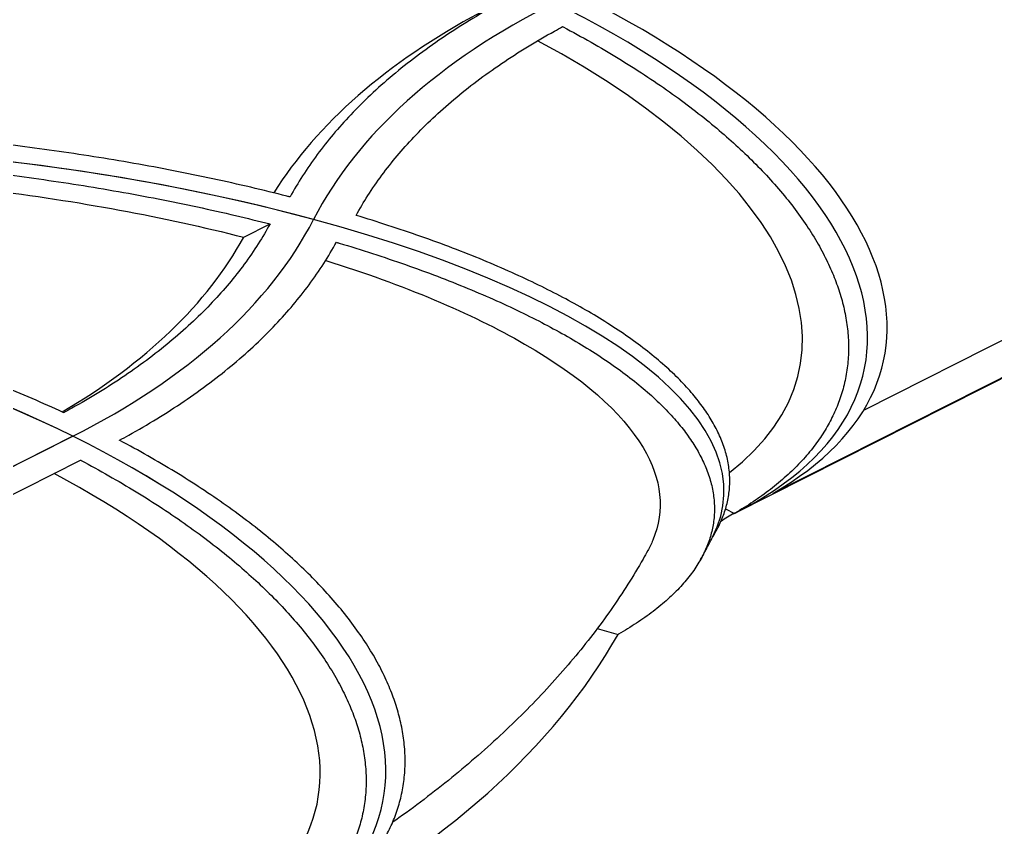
# Model space of a CAD drawing. Header units: millimetres. Extents: x 29838256 to 30236675, y -914750 to -833241.
# Drawn here: x 29973021.7 to 29973519.3, y -837524 to -837111.8 of the extents above; entities that cross this region are included whole.
import ezdxf

# ---------------------------------------------------------------- set-up
doc = ezdxf.new("R2010")
doc.units = ezdxf.units.MM
doc.header["$LTSCALE"] = 600
doc.header["$MEASUREMENT"] = 0
doc.layers.add('e-plan', color=9, linetype='CONTINUOUS')

msp = doc.modelspace()

# ---------------------------------------------------------------- linework, layer by layer
at = {"layer": 'e-plan', "extrusion": (0, -0.866025, 0.5)}
for p, q in [((29973136.02, -837222.85, 37696.1), (29973149.45, -837216.08, 37707.83)), ((29973615.81, -837228.55, 37686.22), (29973452.04, -837311.16, 37543.14)), ((29973635.18, -837238.15, 37669.59), (29973386.24, -837363.72, 37452.1)), ((29973635.18, -837238.15, 37669.59), (29973386.24, -837363.72, 37452.1)), ((29973634.86, -837237.99, 37669.87), (29973405.83, -837353.51, 37469.78)), ((29973048.84, -837324.37, 37520.26), (29972744.57, -837477.85, 37254.43)), ((29972744.57, -837477.85, 37254.43), (29973048.84, -837324.37, 37520.26)), ((29972775.28, -837476.57, 37256.65), (29973052.78, -837336.59, 37499.09)), ((29973381.71, -837361.47, 37455.99), (29973386.22, -837363.71, 37452.12)), ((29973316.28, -837422.52, 37350.26), (29973326.91, -837425.47, 37345.15))]:
    msp.add_line(p, q, dxfattribs=at)
at = {"layer": 'e-plan', "extrusion": (1.11022e-16, -0.866025, 0.5)}
for centre, major_axis, start_param, end_param in [((29973933.76, -837419.99, 37354.64), (639.29, -316.85, -548.8), 3.141593, 3.534292), ((29972823.69, -837437.94, 37323.55), (-287.68, 142.58, 246.96), 3.190995, 4.662986)]:
    msp.add_ellipse(centre, major_axis=major_axis, ratio=0.707107, start_param=start_param, end_param=end_param, dxfattribs=at)
at = {"layer": 'e-plan', "extrusion": (-2.22045e-16, -0.866025, 0.5)}
for centre, major_axis, start_param, end_param in [((29973933.76, -837419.99, 37354.64), (639.29, -316.85, -548.8), 3.141593, 3.534292), ((29972833.76, -837432.86, 37332.34), (-306.86, 152.09, 263.42), 4.712389, 6.283185), ((29972833.76, -837432.86, 37332.34), (-306.86, 152.09, 263.42), 3.141593, 4.712389)]:
    msp.add_ellipse(centre, major_axis=major_axis, ratio=0.707107, start_param=start_param, end_param=end_param, dxfattribs=at)
at = {"layer": 'e-plan', "extrusion": (2.77556e-17, -0.866025, 0.5)}
for centre, start_param, end_param in [((29973079.38, -837211.63, 37715.52), 0, 1.570796), ((29973089.34, -837206.61, 37724.22), 0.046313, 1.523968)]:
    msp.add_ellipse(centre, major_axis=(306.86, -152.09, -263.42), ratio=0.707107, start_param=start_param, end_param=end_param, dxfattribs=at)
at = {"layer": 'e-plan', "extrusion": (-2.77556e-16, -0.866025, 0.5)}
msp.add_ellipse((29973079.38, -837211.63, 37715.52), major_axis=(306.86, -152.09, -263.42), ratio=0.707107, start_param=0, end_param=1.570796, dxfattribs=at)
at = {"layer": 'e-plan', "extrusion": (1.38778e-16, -0.866025, 0.5)}
msp.add_ellipse((29973905.87, -837419.86, 37354.87), major_axis=(639.29, -316.85, -548.8), ratio=0.707107, start_param=3.163817, end_param=3.493133, dxfattribs=at)
at = {"layer": 'e-plan', "extrusion": (0, -0.866025, 0.5)}
for centre, major_axis, start_param, end_param in [((29973069.58, -837216.74, 37706.69), (287.68, -142.58, -246.96), 0.146871, 1.51878), ((29972409.55, -837007.52, 38069.05), (-639.29, 316.85, 548.8), 3.141593, 3.534292), ((29972409.55, -837007.52, 38069.05), (-639.29, 316.85, 548.8), 3.141593, 3.534292), ((29972204.42, -837110.99, 37889.84), (945.83, -468.77, -811.94), 0.015021, 0.373423)]:
    msp.add_ellipse(centre, major_axis=major_axis, ratio=0.707107, start_param=start_param, end_param=end_param, dxfattribs=at)
at = {"layer": 'e-plan', "extrusion": (6.93889e-17, -0.866025, 0.5)}
msp.add_ellipse((29972956.57, -837322.25, 37523.93), major_axis=(418.52, -53.68, -92.97), ratio=0.653281, start_param=1.205307, end_param=2.776103, dxfattribs=at)
at = {"layer": 'e-plan', "extrusion": (5.55112e-17, -0.866025, 0.5)}
for start_param, end_param in [(4.346899, 5.917696), (3.141593, 4.346899)]:
    msp.add_ellipse((29972956.57, -837322.25, 37523.93), major_axis=(-418.52, 53.68, 92.97), ratio=0.653281, start_param=start_param, end_param=end_param, dxfattribs=at)
at = {"layer": 'e-plan', "extrusion": (1.38778e-17, -0.866025, 0.5)}
msp.add_ellipse((29972956.57, -837322.25, 37523.93), major_axis=(418.52, -53.68, -92.97), ratio=0.653281, start_param=0, end_param=1.205307, dxfattribs=at)
at = {"layer": 'e-plan', "extrusion": (8.32667e-17, -0.866025, 0.5)}
for centre, major_axis, start_param, end_param in [((29972410.06, -837021.47, 38044.9), (-610.89, 302.77, 524.41), 3.196248, 3.520573), ((29972833.76, -837432.86, 37332.34), (306.86, -152.09, -263.42), 1.570796, 3.141593)]:
    msp.add_ellipse(centre, major_axis=major_axis, ratio=0.707107, start_param=start_param, end_param=end_param, dxfattribs=at)
at = {"layer": 'e-plan', "extrusion": (-5.55112e-17, -0.866025, 0.5)}
msp.add_ellipse((29972833.76, -837432.86, 37332.34), major_axis=(306.86, -152.09, -263.42), ratio=0.707107, start_param=0, end_param=1.570796, dxfattribs=at)
at = {"layer": 'e-plan', "extrusion": (-1.38778e-16, -0.866025, 0.5)}
msp.add_ellipse((29973728.63, -837523.46, 37175.42), major_axis=(-332.76, 164.92, 285.66), ratio=0.707107, start_param=0.042706, end_param=0.074896, dxfattribs=at)
at = {"layer": 'e-plan'}
for points, knots in [([(29973270.23, -837101.32, 37906.59), (29973268.63, -837102.18, 37905.1), (29973267.03, -837103.05, 37903.59), (29973260.6, -837106.62, 37897.42), (29973255.81, -837109.41, 37892.59), (29973246.39, -837115.17, 37882.61), (29973241.77, -837118.14, 37877.46), (29973232.76, -837124.25, 37866.88), (29973228.38, -837127.38, 37861.46), (29973219.91, -837133.76, 37850.4), (29973215.82, -837137.01, 37844.77), (29973207.99, -837143.59, 37833.37), (29973204.25, -837146.93, 37827.6), (29973197.14, -837153.62, 37816), (29973193.77, -837156.99, 37810.17), (29973187.42, -837163.7, 37798.55), (29973184.44, -837167.05, 37792.75), (29973178.88, -837173.67, 37781.29), (29973176.17, -837177.09, 37775.35), (29973170.95, -837184.16, 37763.11), (29973168.43, -837187.8, 37756.8), (29973163.79, -837195.05, 37744.25), (29973161.65, -837198.65, 37738.01), (29973159.64, -837202.31, 37731.68)], [2681.442049, 2681.442049, 2681.442049, 2681.442049, 2691.128265, 2691.128265, 2720.516374, 2720.516374, 2749.904482, 2749.904482, 2779.292591, 2779.292591, 2808.6807, 2808.6807, 2838.068808, 2838.068808, 2867.456917, 2867.456917, 2896.845025, 2896.845025, 2926.186519, 2926.186519, 2955.528013, 2955.528013, 2983.262937, 2983.262937, 2983.262937, 2983.262937]), ([(29973193.33, -837211.7, 37715.4), (29973195.22, -837208.28, 37721.32), (29973197.22, -837204.92, 37727.15), (29973201.6, -837198.05, 37739.05), (29973204.01, -837194.56, 37745.09), (29973209, -837187.79, 37756.82), (29973211.6, -837184.5, 37762.52), (29973216.92, -837178.16, 37773.5), (29973219.77, -837174.95, 37779.06), (29973225.84, -837168.52, 37790.2), (29973229.07, -837165.29, 37795.79), (29973235.88, -837158.88, 37806.9), (29973239.46, -837155.68, 37812.43), (29973246.96, -837149.38, 37823.36), (29973250.87, -837146.26, 37828.76), (29973258.97, -837140.14, 37839.35), (29973263.17, -837137.14, 37844.54), (29973271.79, -837131.3, 37854.67), (29973276.22, -837128.45, 37859.61), (29973285.24, -837122.93, 37869.17), (29973289.83, -837120.26, 37873.79), (29973295.85, -837116.92, 37879.58), (29973297.25, -837116.15, 37880.9), (29973298.64, -837115.4, 37882.2)], [2236.218017, 2236.218017, 2236.218017, 2236.218017, 2262.137674, 2262.137674, 2290.233966, 2290.233966, 2318.330258, 2318.330258, 2346.473322, 2346.473322, 2374.616386, 2374.616386, 2402.75945, 2402.75945, 2430.902515, 2430.902515, 2459.045579, 2459.045579, 2487.188643, 2487.188643, 2515.331707, 2515.331707, 2523.784719, 2523.784719, 2523.784719, 2523.784719]), ([(29973298.64, -837115.4, 37882.2), (29973298.74, -837115.45, 37882.12), (29973298.83, -837115.5, 37882.03), (29973303.69, -837118.07, 37877.58), (29973308.43, -837120.67, 37873.07), (29973317.82, -837126.01, 37863.83), (29973322.47, -837128.74, 37859.09), (29973331.59, -837134.31, 37849.45), (29973336.06, -837137.15, 37844.54), (29973344.78, -837142.88, 37834.61), (29973349.03, -837145.78, 37829.59), (29973357.23, -837151.6, 37819.5), (29973361.2, -837154.53, 37814.43), (29973368.8, -837160.37, 37804.31), (29973372.44, -837163.29, 37799.26), (29973379.37, -837169.06, 37789.26), (29973382.66, -837171.92, 37784.31), (29973388.88, -837177.54, 37774.58), (29973391.94, -837180.43, 37769.57), (29973397.91, -837186.33, 37759.35), (29973400.82, -837189.34, 37754.14), (29973406.43, -837195.45, 37743.56), (29973409.12, -837198.54, 37738.19), (29973414.25, -837204.78, 37727.39), (29973416.69, -837207.92, 37721.95), (29973421.25, -837214.21, 37711.07), (29973423.39, -837217.35, 37705.62), (29973427.34, -837223.61, 37694.78), (29973429.15, -837226.72, 37689.4), (29973432.45, -837232.86, 37678.75), (29973433.94, -837235.9, 37673.5), (29973436.58, -837241.86, 37663.18), (29973437.74, -837244.78, 37658.12), (29973439.74, -837250.46, 37648.27), (29973440.64, -837253.36, 37643.25), (29973442.16, -837259.22, 37633.1), (29973442.79, -837262.19, 37627.96), (29973443.76, -837268.14, 37617.66), (29973444.09, -837271.12, 37612.49), (29973444.45, -837277.08, 37602.17), (29973444.47, -837280.04, 37597.03), (29973444.19, -837285.92, 37586.85), (29973443.89, -837288.84, 37581.81), (29973442.98, -837294.57, 37571.88), (29973442.37, -837297.39, 37567), (29973440.86, -837302.9, 37557.45), (29973439.97, -837305.59, 37552.78), (29973437.92, -837310.82, 37543.72), (29973436.77, -837313.36, 37539.33), (29973434.26, -837318.25, 37530.86), (29973432.85, -837320.72, 37526.59), (29973429.69, -837325.64, 37518.05), (29973427.95, -837328.11, 37513.79), (29973424.12, -837332.99, 37505.33), (29973422.05, -837335.41, 37501.13), (29973417.58, -837340.18, 37492.88), (29973415.18, -837342.52, 37488.82), (29973410.1, -837347.1, 37480.89), (29973407.42, -837349.33, 37477.02), (29973401.79, -837353.67, 37469.51), (29973398.85, -837355.77, 37465.88), (29973392.76, -837359.81, 37458.88), (29973389.62, -837361.75, 37455.52), (29973386.34, -837363.64, 37452.25), (29973386.28, -837363.67, 37452.18), (29973386.22, -837363.71, 37452.12)], [659.433236, 659.433236, 659.433236, 659.433236, 659.833006, 659.833006, 679.833833, 679.833833, 699.834661, 699.834661, 719.835488, 719.835488, 739.836316, 739.836316, 759.837143, 759.837143, 779.83797, 779.83797, 799.838798, 799.838798, 819.840569, 819.840569, 839.842341, 839.842341, 859.844113, 859.844113, 879.845884, 879.845884, 899.847656, 899.847656, 919.849428, 919.849428, 939.851199, 939.851199, 959.852971, 959.852971, 979.850467, 979.850467, 999.847963, 999.847963, 1019.845459, 1019.845459, 1039.842956, 1039.842956, 1059.840452, 1059.840452, 1079.837948, 1079.837948, 1099.835444, 1099.835444, 1119.832941, 1119.832941, 1139.821779, 1139.821779, 1159.810617, 1159.810617, 1179.799456, 1179.799456, 1199.788294, 1199.788294, 1219.777133, 1219.777133, 1239.765971, 1239.765971, 1259.75481, 1259.75481, 1260.142728, 1260.142728, 1260.142728, 1260.142728]), ([(29973159.64, -837202.31, 37731.68), (29973159.12, -837202.17, 37731.91), (29973158.61, -837202.04, 37732.14), (29973152.08, -837200.37, 37735.04), (29973145.89, -837198.85, 37737.67), (29973133.25, -837195.87, 37742.82), (29973126.79, -837194.42, 37745.34), (29973113.66, -837191.59, 37750.23), (29973107, -837190.23, 37752.6), (29973093.55, -837187.6, 37757.15), (29973086.77, -837186.34, 37759.33), (29973073.17, -837183.95, 37763.48), (29973066.36, -837182.81, 37765.45), (29973052.79, -837180.66, 37769.16), (29973046.04, -837179.66, 37770.91), (29973032.69, -837177.78, 37774.16), (29973026.09, -837176.91, 37775.66), (29973013.16, -837175.31, 37778.44), (29973006.52, -837174.54, 37779.77), (29972992.99, -837173.09, 37782.29), (29972986.1, -837172.4, 37783.48), (29972972.16, -837171.14, 37785.67), (29972965.11, -837170.56, 37786.67), (29972950.93, -837169.51, 37788.48), (29972943.81, -837169.05, 37789.28), (29972929.59, -837168.25, 37790.67), (29972922.49, -837167.91, 37791.26), (29972908.4, -837167.36, 37792.21), (29972901.41, -837167.15, 37792.58), (29972887.62, -837166.85, 37793.09), (29972880.83, -837166.76, 37793.24), (29972867.52, -837166.7, 37793.35), (29972861.02, -837166.73, 37793.3), (29972848.37, -837166.89, 37793.02), (29972841.94, -837167.03, 37792.79), (29972828.95, -837167.42, 37792.11), (29972822.41, -837167.67, 37791.66), (29972809.29, -837168.31, 37790.56), (29972802.72, -837168.7, 37789.89), (29972789.66, -837169.59, 37788.35), (29972783.16, -837170.1, 37787.46), (29972770.33, -837171.24, 37785.48), (29972763.99, -837171.88, 37784.38), (29972751.55, -837173.26, 37781.99), (29972745.45, -837174, 37780.7), (29972733.54, -837175.6, 37777.94), (29972727.74, -837176.44, 37776.48), (29972716.51, -837178.21, 37773.42), (29972711.08, -837179.13, 37771.82), (29972700.65, -837181.03, 37768.53), (29972695.4, -837182.05, 37766.77), (29972684.94, -837184.23, 37763), (29972679.73, -837185.38, 37760.99), (29972669.44, -837187.83, 37756.76), (29972664.35, -837189.12, 37754.52), (29972654.39, -837191.81, 37749.86), (29972649.51, -837193.22, 37747.42), (29972640.02, -837196.13, 37742.37), (29972635.41, -837197.64, 37739.76), (29972626.51, -837200.74, 37734.38), (29972622.22, -837202.34, 37731.63), (29972614.01, -837205.58, 37726.02), (29972610.09, -837207.22, 37723.16), (29972606.29, -837208.92, 37720.23), (29972606.22, -837208.95, 37720.17), (29972606.15, -837208.98, 37720.11)], [1937.634468, 1937.634468, 1937.634468, 1937.634468, 1939.366083, 1939.366083, 1959.359835, 1959.359835, 1979.353587, 1979.353587, 1999.347339, 1999.347339, 2019.341091, 2019.341091, 2039.334842, 2039.334842, 2059.328594, 2059.328594, 2079.322346, 2079.322346, 2099.315647, 2099.315647, 2119.308948, 2119.308948, 2139.30225, 2139.30225, 2159.295551, 2159.295551, 2179.288852, 2179.288852, 2199.282153, 2199.282153, 2219.275454, 2219.275454, 2239.268755, 2239.268755, 2259.26178, 2259.26178, 2279.254804, 2279.254804, 2299.247828, 2299.247828, 2319.240852, 2319.240852, 2339.233876, 2339.233876, 2359.2269, 2359.2269, 2379.219924, 2379.219924, 2399.212949, 2399.212949, 2419.205815, 2419.205815, 2439.198681, 2439.198681, 2459.191548, 2459.191548, 2479.184414, 2479.184414, 2499.177281, 2499.177281, 2519.170147, 2519.170147, 2539.163014, 2539.163014, 2539.554949, 2539.554949, 2539.554949, 2539.554949]), ([(29972598.33, -837223.36, 37695.21), (29972598.41, -837223.33, 37695.26), (29972598.48, -837223.3, 37695.32), (29972602.28, -837221.6, 37698.26), (29972606.2, -837219.95, 37701.11), (29972614.41, -837216.72, 37706.72), (29972618.7, -837215.12, 37709.48), (29972627.6, -837212.02, 37714.85), (29972632.21, -837210.51, 37717.46), (29972641.7, -837207.6, 37722.51), (29972646.58, -837206.19, 37724.95), (29972656.54, -837203.5, 37729.62), (29972661.62, -837202.21, 37731.85), (29972671.92, -837199.76, 37736.08), (29972677.13, -837198.61, 37738.09), (29972687.59, -837196.43, 37741.86), (29972692.83, -837195.41, 37743.62), (29972703.27, -837193.51, 37746.91), (29972708.7, -837192.59, 37748.51), (29972719.93, -837190.82, 37751.57), (29972725.73, -837189.98, 37753.03), (29972737.63, -837188.39, 37755.79), (29972743.74, -837187.64, 37757.08), (29972756.18, -837186.26, 37759.48), (29972762.52, -837185.62, 37760.57), (29972775.35, -837184.48, 37762.55), (29972781.85, -837183.97, 37763.44), (29972794.91, -837183.08, 37764.99), (29972801.48, -837182.69, 37765.65), (29972814.6, -837182.05, 37766.76), (29972821.15, -837181.8, 37767.2), (29972834.13, -837181.41, 37767.88), (29972840.56, -837181.27, 37768.11), (29972853.21, -837181.11, 37768.39), (29972859.72, -837181.08, 37768.44), (29972873.02, -837181.14, 37768.34), (29972879.81, -837181.23, 37768.18), (29972893.6, -837181.53, 37767.67), (29972900.59, -837181.74, 37767.3), (29972914.69, -837182.29, 37766.35), (29972921.79, -837182.63, 37765.76), (29972936.01, -837183.43, 37764.37), (29972943.13, -837183.89, 37763.57), (29972957.3, -837184.94, 37761.76), (29972964.36, -837185.52, 37760.76), (29972978.3, -837186.78, 37758.56), (29972985.19, -837187.47, 37757.38), (29972998.72, -837188.92, 37754.86), (29973005.36, -837189.69, 37753.53), (29973018.29, -837191.3, 37750.75), (29973024.89, -837192.17, 37749.24), (29973038.24, -837194.04, 37746), (29973044.99, -837195.05, 37744.25), (29973058.56, -837197.19, 37740.54), (29973065.37, -837198.33, 37738.57), (29973078.97, -837200.73, 37734.42), (29973085.75, -837201.98, 37732.24), (29973099.2, -837204.61, 37727.69), (29973105.86, -837205.98, 37725.32), (29973118.99, -837208.8, 37720.43), (29973125.45, -837210.26, 37717.91), (29973137.8, -837213.16, 37712.88), (29973143.7, -837214.61, 37710.37), (29973149.45, -837216.08, 37707.83)], [1299.178871, 1299.178871, 1299.178871, 1299.178871, 1299.570367, 1299.570367, 1319.562793, 1319.562793, 1339.555219, 1339.555219, 1359.547646, 1359.547646, 1379.540072, 1379.540072, 1399.532498, 1399.532498, 1419.524925, 1419.524925, 1439.517351, 1439.517351, 1459.510962, 1459.510962, 1479.504572, 1479.504572, 1499.498183, 1499.498183, 1519.491793, 1519.491793, 1539.485404, 1539.485404, 1559.479014, 1559.479014, 1579.472624, 1579.472624, 1599.466235, 1599.466235, 1619.46043, 1619.46043, 1639.454626, 1639.454626, 1659.448821, 1659.448821, 1679.443017, 1679.443017, 1699.437212, 1699.437212, 1719.431407, 1719.431407, 1739.425603, 1739.425603, 1759.419798, 1759.419798, 1779.413865, 1779.413865, 1799.407931, 1799.407931, 1819.401998, 1819.401998, 1839.396065, 1839.396065, 1859.390131, 1859.390131, 1879.384198, 1879.384198, 1898.445264, 1898.445264, 1898.445264, 1898.445264]), ([(29972620.17, -837229.42, 37684.72), (29972648.6, -837216.8, 37706.58), (29972685.2, -837206.83, 37723.85), (29972770.56, -837193.34, 37747.21), (29972818.51, -837189.94, 37753.1), (29972913.96, -837190.21, 37752.64), (29972960.21, -837193.12, 37747.58), (29973051.24, -837204.29, 37728.24), (29973095.33, -837212.46, 37714.09), (29973136.02, -837222.85, 37696.1)], [0, 0, 0, 0, 158.280577, 158.280577, 316.435729, 316.435729, 457.038505, 457.038505, 597.721347, 597.721347, 597.721347, 597.721347]), ([(29973149.45, -837216.08, 37707.83), (29973147.57, -837219.49, 37701.91), (29973145.57, -837222.86, 37696.08), (29973141.19, -837229.72, 37684.2), (29973138.79, -837233.21, 37678.16), (29973133.8, -837239.98, 37666.43), (29973131.21, -837243.26, 37660.74), (29973125.9, -837249.6, 37649.76), (29973123.05, -837252.81, 37644.21), (29973116.98, -837259.24, 37633.07), (29973113.76, -837262.46, 37627.48), (29973106.95, -837268.88, 37616.37), (29973103.37, -837272.07, 37610.84), (29973095.88, -837278.38, 37599.92), (29973091.97, -837281.49, 37594.52), (29973083.86, -837287.61, 37583.94), (29973079.67, -837290.6, 37578.74), (29973071.05, -837296.45, 37568.61), (29973066.62, -837299.3, 37563.68), (29973057.61, -837304.82, 37554.12), (29973053.02, -837307.49, 37549.49), (29973046.99, -837310.83, 37543.71), (29973045.6, -837311.59, 37542.39), (29973044.2, -837312.35, 37541.09)], [2236.218017, 2236.218017, 2236.218017, 2236.218017, 2262.137674, 2262.137674, 2290.233966, 2290.233966, 2318.330258, 2318.330258, 2346.473322, 2346.473322, 2374.616386, 2374.616386, 2402.75945, 2402.75945, 2430.902515, 2430.902515, 2459.045579, 2459.045579, 2487.188643, 2487.188643, 2515.331707, 2515.331707, 2523.784719, 2523.784719, 2523.784719, 2523.784719]), ([(29973376.17, -837373.98, 37434.34), (29973376.26, -837373.82, 37434.61), (29973376.35, -837373.66, 37434.88), (29973377.7, -837371.32, 37438.94), (29973378.79, -837369.15, 37442.7), (29973380.61, -837364.86, 37450.13), (29973381.4, -837362.65, 37453.96), (29973382.66, -837358.12, 37461.81), (29973383.13, -837355.79, 37465.83), (29973383.75, -837351.07, 37474.01), (29973383.89, -837348.67, 37478.17), (29973383.8, -837343.81, 37486.58), (29973383.59, -837341.36, 37490.83), (29973382.79, -837336.43, 37499.36), (29973382.21, -837333.96, 37503.65), (29973380.7, -837329.03, 37512.19), (29973379.77, -837326.56, 37516.46), (29973377.6, -837321.68, 37524.91), (29973376.35, -837319.27, 37529.1), (29973373.58, -837314.5, 37537.35), (29973372.06, -837312.16, 37541.4), (29973368.79, -837307.59, 37549.32), (29973366.98, -837305.25, 37553.37), (29973362.96, -837300.51, 37561.59), (29973360.77, -837298.1, 37565.76), (29973356, -837293.25, 37574.16), (29973353.43, -837290.81, 37578.39), (29973347.93, -837285.93, 37586.85), (29973345, -837283.48, 37591.08), (29973338.82, -837278.62, 37599.49), (29973335.57, -837276.21, 37603.67), (29973328.78, -837271.44, 37611.94), (29973325.25, -837269.08, 37616.02), (29973317.96, -837264.46, 37624.03), (29973314.21, -837262.19, 37627.95), (29973306.56, -837257.77, 37635.61), (29973302.67, -837255.62, 37639.34), (29973294.81, -837251.45, 37646.55), (29973290.67, -837249.35, 37650.2), (29973281.99, -837245.11, 37657.54), (29973277.46, -837242.99, 37661.22), (29973268.04, -837238.75, 37668.55), (29973263.15, -837236.64, 37672.2), (29973253.07, -837232.47, 37679.43), (29973247.88, -837230.41, 37683), (29973237.25, -837226.36, 37690.02), (29973231.82, -837224.37, 37693.46), (29973220.79, -837220.49, 37700.18), (29973215.19, -837218.6, 37703.45), (29973204.17, -837215.03, 37709.65), (29973198.75, -837213.33, 37712.58), (29973193.33, -837211.7, 37715.4)], [1418.101489, 1418.101489, 1418.101489, 1418.101489, 1419.524925, 1419.524925, 1439.517351, 1439.517351, 1459.510962, 1459.510962, 1479.504572, 1479.504572, 1499.498183, 1499.498183, 1519.491793, 1519.491793, 1539.485404, 1539.485404, 1559.479014, 1559.479014, 1579.472624, 1579.472624, 1599.466235, 1599.466235, 1619.46043, 1619.46043, 1639.454626, 1639.454626, 1659.448821, 1659.448821, 1679.443017, 1679.443017, 1699.437212, 1699.437212, 1719.431407, 1719.431407, 1739.425603, 1739.425603, 1759.419798, 1759.419798, 1779.413865, 1779.413865, 1799.407931, 1799.407931, 1819.401998, 1819.401998, 1839.396065, 1839.396065, 1859.390131, 1859.390131, 1879.384198, 1879.384198, 1898.445264, 1898.445264, 1898.445264, 1898.445264]), ([(29973072.62, -837326.43, 37516.69), (29973074.22, -837325.57, 37518.18), (29973075.82, -837324.69, 37519.7), (29973082.25, -837321.13, 37525.87), (29973087.04, -837318.34, 37530.7), (29973096.46, -837312.58, 37540.68), (29973101.08, -837309.6, 37545.84), (29973110.09, -837303.5, 37556.41), (29973114.48, -837300.37, 37561.84), (29973122.95, -837293.98, 37572.89), (29973127.04, -837290.73, 37578.53), (29973134.87, -837284.14, 37589.93), (29973138.61, -837280.81, 37595.7), (29973145.73, -837274.11, 37607.31), (29973149.1, -837270.75, 37613.14), (29973155.46, -837264.03, 37624.77), (29973158.44, -837260.68, 37630.57), (29973164, -837254.06, 37642.03), (29973166.72, -837250.63, 37647.98), (29973171.95, -837243.56, 37660.22), (29973174.46, -837239.92, 37666.53), (29973179.11, -837232.67, 37679.09), (29973181.25, -837229.07, 37685.33), (29973183.27, -837225.41, 37691.67)], [2681.442049, 2681.442049, 2681.442049, 2681.442049, 2691.128265, 2691.128265, 2720.516374, 2720.516374, 2749.904482, 2749.904482, 2779.292591, 2779.292591, 2808.6807, 2808.6807, 2838.068808, 2838.068808, 2867.456917, 2867.456917, 2896.845025, 2896.845025, 2926.186519, 2926.186519, 2955.528013, 2955.528013, 2983.262937, 2983.262937, 2983.262937, 2983.262937]), ([(29973183.27, -837225.41, 37691.67), (29973183.76, -837225.55, 37691.41), (29973184.25, -837225.7, 37691.16), (29973190.42, -837227.55, 37687.95), (29973196.11, -837229.32, 37684.88), (29973207.39, -837232.99, 37678.54), (29973212.99, -837234.88, 37675.27), (29973224.03, -837238.76, 37668.55), (29973229.46, -837240.74, 37665.1), (29973240.08, -837244.79, 37658.09), (29973245.27, -837246.86, 37654.52), (29973255.35, -837251.03, 37647.29), (29973260.24, -837253.14, 37643.64), (29973269.66, -837257.37, 37636.31), (29973274.2, -837259.5, 37632.62), (29973282.87, -837263.73, 37625.29), (29973287.01, -837265.84, 37621.64), (29973294.87, -837270, 37614.43), (29973298.76, -837272.15, 37610.7), (29973306.41, -837276.57, 37603.04), (29973310.16, -837278.84, 37599.11), (29973317.45, -837283.47, 37591.11), (29973320.98, -837285.82, 37587.03), (29973327.77, -837290.59, 37578.77), (29973331.02, -837293.01, 37574.58), (29973337.2, -837297.86, 37566.17), (29973340.13, -837300.31, 37561.94), (29973345.63, -837305.19, 37553.48), (29973348.2, -837307.63, 37549.25), (29973352.96, -837312.48, 37540.85), (29973355.16, -837314.89, 37536.68), (29973359.17, -837319.63, 37528.47), (29973360.99, -837321.97, 37524.42), (29973364.25, -837326.54, 37516.49), (29973365.77, -837328.88, 37512.44), (29973368.54, -837333.65, 37504.19), (29973369.79, -837336.06, 37500.01), (29973371.96, -837340.94, 37491.55), (29973372.89, -837343.41, 37487.29), (29973374.4, -837348.34, 37478.74), (29973374.98, -837350.81, 37474.46), (29973375.78, -837355.74, 37465.92), (29973376, -837358.19, 37461.68), (29973376.08, -837363.05, 37453.27), (29973375.94, -837365.45, 37449.11), (29973375.33, -837370.17, 37440.93), (29973374.85, -837372.49, 37436.91), (29973373.59, -837377.03, 37429.05), (29973372.8, -837379.24, 37425.22), (29973370.98, -837383.53, 37417.8), (29973369.9, -837385.7, 37414.03), (29973367.36, -837390.07, 37406.45), (29973365.92, -837392.28, 37402.64), (29973362.65, -837396.67, 37395.03), (29973360.83, -837398.86, 37391.23), (29973356.83, -837403.21, 37383.7), (29973354.65, -837405.37, 37379.97), (29973349.94, -837409.61, 37372.62), (29973347.42, -837411.7, 37369), (29973342.07, -837415.79, 37361.92), (29973339.25, -837417.78, 37358.46), (29973333.34, -837421.66, 37351.74), (29973330.27, -837423.55, 37348.48), (29973327.03, -837425.4, 37345.27), (29973326.97, -837425.43, 37345.21), (29973326.91, -837425.47, 37345.15)], [1937.634468, 1937.634468, 1937.634468, 1937.634468, 1939.366083, 1939.366083, 1959.359835, 1959.359835, 1979.353587, 1979.353587, 1999.347339, 1999.347339, 2019.341091, 2019.341091, 2039.334842, 2039.334842, 2059.328594, 2059.328594, 2079.322346, 2079.322346, 2099.315647, 2099.315647, 2119.308948, 2119.308948, 2139.30225, 2139.30225, 2159.295551, 2159.295551, 2179.288852, 2179.288852, 2199.282153, 2199.282153, 2219.275454, 2219.275454, 2239.268755, 2239.268755, 2259.26178, 2259.26178, 2279.254804, 2279.254804, 2299.247828, 2299.247828, 2319.240852, 2319.240852, 2339.233876, 2339.233876, 2359.2269, 2359.2269, 2379.219924, 2379.219924, 2399.212949, 2399.212949, 2419.205815, 2419.205815, 2439.198681, 2439.198681, 2459.191548, 2459.191548, 2479.184414, 2479.184414, 2499.177281, 2499.177281, 2519.170147, 2519.170147, 2539.163014, 2539.163014, 2539.554949, 2539.554949, 2539.554949, 2539.554949]), ([(29973177.81, -837234.68, 37675.61), (29973217.56, -837247.12, 37654.06), (29973251.95, -837261.57, 37629.02), (29973308.4, -837294.13, 37572.64), (29973328.92, -837312.09, 37541.52), (29973349.23, -837346.3, 37482.27), (29973350.91, -837362.26, 37454.63), (29973343.89, -837379.17, 37425.33), (29973343.02, -837380.97, 37422.23), (29973342.05, -837382.75, 37419.15)], [9.902938, 9.902938, 9.902938, 9.902938, 158.176485, 158.176485, 316.376998, 316.376998, 457.078153, 457.078153, 473.93388, 473.93388, 473.93388, 473.93388]), ([(29973044.2, -837312.35, 37541.09), (29973044.1, -837312.3, 37541.17), (29973044, -837312.25, 37541.25), (29973038.81, -837309.85, 37545.41), (29973033.57, -837307.5, 37549.48), (29973022.82, -837302.85, 37557.53), (29973017.31, -837300.55, 37561.52), (29973006.09, -837296.04, 37569.33), (29973000.39, -837293.83, 37573.16), (29972988.85, -837289.52, 37580.62), (29972983.01, -837287.42, 37584.25), (29972971.29, -837283.37, 37591.27), (29972965.4, -837281.42, 37594.66), (29972953.65, -837277.66, 37601.16), (29972947.79, -837275.87, 37604.26), (29972936.18, -837272.45, 37610.18), (29972930.43, -837270.83, 37612.99), (29972919.14, -837267.78, 37618.28), (29972913.33, -837266.27, 37620.89), (29972901.48, -837263.34, 37625.97), (29972895.43, -837261.91, 37628.45), (29972883.17, -837259.16, 37633.21), (29972876.95, -837257.84, 37635.49), (29972864.43, -837255.33, 37639.84), (29972858.13, -837254.14, 37641.9), (29972845.52, -837251.91, 37645.76), (29972839.21, -837250.87, 37647.56), (29972826.67, -837248.95, 37650.89), (29972820.43, -837248.07, 37652.41), (29972808.11, -837246.48, 37655.17), (29972802.03, -837245.76, 37656.41), (29972790.09, -837244.49, 37658.61), (29972784.24, -837243.94, 37659.57), (29972772.85, -837242.99, 37661.22), (29972767.04, -837242.56, 37661.95), (29972755.31, -837241.85, 37663.18), (29972749.38, -837241.57, 37663.68), (29972737.47, -837241.14, 37664.43), (29972731.49, -837240.99, 37664.67), (29972719.58, -837240.87, 37664.89), (29972713.65, -837240.88, 37664.86), (29972701.89, -837241.08, 37664.53), (29972696.07, -837241.25, 37664.23), (29972684.62, -837241.75, 37663.35), (29972678.98, -837242.08, 37662.78), (29972667.97, -837242.89, 37661.39), (29972662.59, -837243.36, 37660.57), (29972652.15, -837244.43, 37658.72), (29972647.08, -837245.03, 37657.68), (29972637.33, -837246.32, 37655.44), (29972632.41, -837247.05, 37654.18), (29972622.58, -837248.67, 37651.37), (29972617.67, -837249.57, 37649.82), (29972607.93, -837251.52, 37646.44), (29972603.11, -837252.58, 37644.6), (29972593.62, -837254.86, 37640.66), (29972588.95, -837256.08, 37638.55), (29972579.84, -837258.66, 37634.08), (29972575.4, -837260.02, 37631.72), (29972566.78, -837262.87, 37626.78), (29972562.61, -837264.36, 37624.2), (29972554.58, -837267.44, 37618.87), (29972550.73, -837269.03, 37616.12), (29972546.98, -837270.68, 37613.25), (29972546.91, -837270.71, 37613.2), (29972546.84, -837270.74, 37613.14)], [659.433236, 659.433236, 659.433236, 659.433236, 659.833006, 659.833006, 679.833833, 679.833833, 699.834661, 699.834661, 719.835488, 719.835488, 739.836316, 739.836316, 759.837143, 759.837143, 779.83797, 779.83797, 799.838798, 799.838798, 819.840569, 819.840569, 839.842341, 839.842341, 859.844113, 859.844113, 879.845884, 879.845884, 899.847656, 899.847656, 919.849428, 919.849428, 939.851199, 939.851199, 959.852971, 959.852971, 979.850467, 979.850467, 999.847963, 999.847963, 1019.845459, 1019.845459, 1039.842956, 1039.842956, 1059.840452, 1059.840452, 1079.837948, 1079.837948, 1099.835444, 1099.835444, 1119.832941, 1119.832941, 1139.821779, 1139.821779, 1159.810617, 1159.810617, 1179.799456, 1179.799456, 1199.788294, 1199.788294, 1219.777133, 1219.777133, 1239.765971, 1239.765971, 1259.75481, 1259.75481, 1260.142728, 1260.142728, 1260.142728, 1260.142728]), ([(29973160.1, -837574.69, 37086.69), (29973160.16, -837574.65, 37086.76), (29973160.22, -837574.62, 37086.82), (29973163.5, -837572.73, 37090.09), (29973166.64, -837570.79, 37093.46), (29973172.73, -837566.74, 37100.45), (29973175.67, -837564.65, 37104.09), (29973181.3, -837560.31, 37111.6), (29973183.99, -837558.08, 37115.47), (29973189.07, -837553.5, 37123.4), (29973191.47, -837551.16, 37127.45), (29973195.94, -837546.39, 37135.71), (29973198.02, -837543.97, 37139.9), (29973201.84, -837539.08, 37148.36), (29973203.59, -837536.62, 37152.63), (29973206.75, -837531.69, 37161.17), (29973208.16, -837529.23, 37165.44), (29973210.67, -837524.34, 37173.9), (29973211.82, -837521.8, 37178.3), (29973213.87, -837516.57, 37187.35), (29973214.77, -837513.88, 37192.02), (29973216.28, -837508.37, 37201.56), (29973216.89, -837505.55, 37206.45), (29973217.8, -837499.82, 37216.37), (29973218.1, -837496.91, 37221.41), (29973218.38, -837491.03, 37231.59), (29973218.36, -837488.06, 37236.73), (29973218.01, -837482.11, 37247.04), (29973217.67, -837479.13, 37252.21), (29973216.71, -837473.18, 37262.52), (29973216.08, -837470.21, 37267.65), (29973214.56, -837464.35, 37277.8), (29973213.67, -837461.46, 37282.82), (29973211.67, -837455.77, 37292.66), (29973210.51, -837452.85, 37297.72), (29973207.87, -837446.9, 37308.03), (29973206.39, -837443.86, 37313.29), (29973203.09, -837437.72, 37323.93), (29973201.27, -837434.61, 37329.32), (29973197.33, -837428.36, 37340.15), (29973195.19, -837425.21, 37345.59), (29973190.63, -837418.93, 37356.48), (29973188.2, -837415.79, 37361.91), (29973183.07, -837409.56, 37372.71), (29973180.38, -837406.46, 37378.07), (29973174.78, -837400.36, 37388.65), (29973171.87, -837397.34, 37393.86), (29973165.9, -837391.45, 37404.08), (29973162.83, -837388.56, 37409.08), (29973156.62, -837382.94, 37418.81), (29973153.33, -837380.08, 37423.77), (29973146.4, -837374.31, 37433.76), (29973142.76, -837371.39, 37438.81), (29973135.16, -837365.55, 37448.93), (29973131.2, -837362.63, 37454), (29973122.99, -837356.8, 37464.09), (29973118.75, -837353.9, 37469.11), (29973110.03, -837348.17, 37479.04), (29973105.56, -837345.34, 37483.95), (29973096.44, -837339.77, 37493.59), (29973091.79, -837337.03, 37498.32), (29973082.4, -837331.7, 37507.56), (29973077.66, -837329.1, 37512.07), (29973072.8, -837326.53, 37516.52), (29973072.71, -837326.48, 37516.61), (29973072.62, -837326.43, 37516.69)], [19.600922, 19.600922, 19.600922, 19.600922, 19.992056, 19.992056, 39.984112, 39.984112, 59.976168, 59.976168, 79.968224, 79.968224, 99.96028, 99.96028, 119.952336, 119.952336, 139.944393, 139.944393, 159.936449, 159.936449, 179.929657, 179.929657, 199.922865, 199.922865, 219.916072, 219.916072, 239.90928, 239.90928, 259.902488, 259.902488, 279.895696, 279.895696, 299.888904, 299.888904, 319.882112, 319.882112, 339.877344, 339.877344, 359.872577, 359.872577, 379.867809, 379.867809, 399.863041, 399.863041, 419.858274, 419.858274, 439.853506, 439.853506, 459.848738, 459.848738, 479.843971, 479.843971, 499.842497, 499.842497, 519.841023, 519.841023, 539.839549, 539.839549, 559.838075, 559.838075, 579.836601, 579.836601, 599.835127, 599.835127, 619.833653, 619.833653, 620.231169, 620.231169, 620.231169, 620.231169]), ([(29973052.78, -837336.59, 37499.09), (29973052.88, -837336.64, 37499.01), (29973052.97, -837336.69, 37498.92), (29973057.82, -837339.26, 37494.47), (29973062.56, -837341.86, 37489.97), (29973071.95, -837347.19, 37480.73), (29973076.59, -837349.92, 37476), (29973085.71, -837355.49, 37466.36), (29973090.18, -837358.32, 37461.45), (29973098.89, -837364.05, 37451.53), (29973103.14, -837366.95, 37446.51), (29973111.34, -837372.77, 37436.42), (29973115.3, -837375.7, 37431.35), (29973122.9, -837381.54, 37421.24), (29973126.54, -837384.45, 37416.19), (29973133.47, -837390.22, 37406.2), (29973136.76, -837393.08, 37401.25), (29973142.96, -837398.7, 37391.52), (29973146.03, -837401.59, 37386.52), (29973152, -837407.48, 37376.3), (29973154.9, -837410.5, 37371.09), (29973160.5, -837416.6, 37360.51), (29973163.2, -837419.7, 37355.15), (29973168.32, -837425.93, 37344.35), (29973170.75, -837429.07, 37338.92), (29973175.32, -837435.35, 37328.04), (29973177.45, -837438.49, 37322.59), (29973181.39, -837444.75, 37311.76), (29973183.21, -837447.86, 37306.37), (29973186.5, -837454, 37295.73), (29973187.99, -837457.03, 37290.48), (29973190.63, -837462.99, 37280.17), (29973191.78, -837465.91, 37275.11), (29973193.78, -837471.59, 37265.26), (29973194.68, -837474.49, 37260.25), (29973196.2, -837480.35, 37250.09), (29973196.83, -837483.31, 37244.96), (29973197.79, -837489.26, 37234.66), (29973198.12, -837492.25, 37229.49), (29973198.47, -837498.2, 37219.18), (29973198.49, -837501.17, 37214.04), (29973198.21, -837507.05, 37203.86), (29973197.91, -837509.96, 37198.81), (29973197, -837515.69, 37188.89), (29973196.39, -837518.51, 37184.01), (29973194.88, -837524.02, 37174.46), (29973193.98, -837526.71, 37169.79), (29973191.92, -837531.94, 37160.74), (29973190.77, -837534.48, 37156.34), (29973188.26, -837539.37, 37147.88), (29973186.85, -837541.83, 37143.6), (29973183.69, -837546.76, 37135.07), (29973181.94, -837549.23, 37130.8), (29973178.12, -837554.11, 37122.33), (29973176.04, -837556.53, 37118.14), (29973171.56, -837561.3, 37109.88), (29973169.17, -837563.65, 37105.82), (29973164.08, -837568.22, 37097.89), (29973161.39, -837570.46, 37094.02), (29973155.76, -837574.8, 37086.51), (29973152.82, -837576.89, 37082.87), (29973146.73, -837580.94, 37075.87), (29973143.58, -837582.88, 37072.51), (29973140.3, -837584.77, 37069.23), (29973140.24, -837584.81, 37069.17), (29973140.18, -837584.84, 37069.11)], [19.600922, 19.600922, 19.600922, 19.600922, 19.992056, 19.992056, 39.984112, 39.984112, 59.976168, 59.976168, 79.968224, 79.968224, 99.96028, 99.96028, 119.952336, 119.952336, 139.944393, 139.944393, 159.936449, 159.936449, 179.929657, 179.929657, 199.922865, 199.922865, 219.916072, 219.916072, 239.90928, 239.90928, 259.902488, 259.902488, 279.895696, 279.895696, 299.888904, 299.888904, 319.882112, 319.882112, 339.877344, 339.877344, 359.872577, 359.872577, 379.867809, 379.867809, 399.863041, 399.863041, 419.858274, 419.858274, 439.853506, 439.853506, 459.848738, 459.848738, 479.843971, 479.843971, 499.842497, 499.842497, 519.841023, 519.841023, 539.839549, 539.839549, 559.838075, 559.838075, 579.836601, 579.836601, 599.835127, 599.835127, 619.833653, 619.833653, 620.231169, 620.231169, 620.231169, 620.231169]), ([(29973386.24, -837363.72, 37452.1), (29973386.19, -837363.75, 37452.05), (29973386.13, -837363.78, 37452), (29973386.02, -837363.83, 37451.9), (29973385.97, -837363.86, 37451.85), (29973385.86, -837363.92, 37451.75), (29973385.81, -837363.95, 37451.7), (29973385.7, -837364.01, 37451.6), (29973385.64, -837364.04, 37451.55), (29973385.53, -837364.1, 37451.44), (29973385.48, -837364.13, 37451.39), (29973385.42, -837364.17, 37451.33)], [0.28826485, 0.28826485, 0.28826485, 0.28826485, 0.29753737, 0.29753737, 0.30680989, 0.30680989, 0.31608241, 0.31608241, 0.32535493, 0.32535493, 0.33462745, 0.33462745, 0.33462745, 0.33462745]), ([(29973376.17, -837373.98, 37434.34), (29973376.09, -837374.1, 37434.13), (29973376.02, -837374.22, 37433.91), (29973375.88, -837374.47, 37433.48), (29973375.8, -837374.6, 37433.26), (29973375.66, -837374.86, 37432.81), (29973375.59, -837374.99, 37432.59), (29973375.45, -837375.25, 37432.13), (29973375.38, -837375.38, 37431.9), (29973375.23, -837375.65, 37431.43), (29973375.16, -837375.79, 37431.2), (29973375.09, -837375.93, 37430.96)], [0.6522363, 0.6522363, 0.6522363, 0.6522363, 0.65798183, 0.65798183, 0.66372736, 0.66372736, 0.66947288, 0.66947288, 0.67521841, 0.67521841, 0.68096394, 0.68096394, 0.68096394, 0.68096394]), ([(29973368.96, -837387.3, 37411.25), (29973369.39, -837386.55, 37412.56), (29973369.81, -837385.79, 37413.88), (29973370.65, -837384.28, 37416.5), (29973371.07, -837383.52, 37417.81), (29973371.89, -837382, 37420.44), (29973372.3, -837381.24, 37421.75), (29973373.11, -837379.73, 37424.38), (29973373.51, -837378.97, 37425.7), (29973374.31, -837377.45, 37428.33), (29973374.7, -837376.69, 37429.64), (29973375.09, -837375.93, 37430.96)], [3.80317159, 3.80317159, 3.80317159, 3.80317159, 3.80704859, 3.80704859, 3.81092559, 3.81092559, 3.81480259, 3.81480259, 3.81867959, 3.81867959, 3.82255659, 3.82255659, 3.82255659, 3.82255659]), ([(29973342.05, -837382.75, 37419.15), (29973341.25, -837384.19, 37416.66), (29973340.45, -837385.62, 37414.16), (29973337.17, -837391.37, 37404.21), (29973334.6, -837395.66, 37396.79), (29973329.16, -837404.24, 37381.92), (29973326.3, -837408.54, 37374.48), (29973320.34, -837417.07, 37359.71), (29973317.24, -837421.3, 37352.38), (29973310.81, -837429.69, 37337.84), (29973307.48, -837433.85, 37330.63), (29973300.58, -837442.11, 37316.33), (29973297.02, -837446.2, 37309.24), (29973289.66, -837454.32, 37295.18), (29973285.87, -837458.34, 37288.22), (29973278.05, -837466.3, 37274.42), (29973274.04, -837470.25, 37267.59), (29973265.78, -837478.06, 37254.05), (29973261.54, -837481.93, 37247.35), (29973252.84, -837489.59, 37234.09), (29973248.38, -837493.38, 37227.52), (29973239.24, -837500.88, 37214.53), (29973234.57, -837504.59, 37208.11), (29973225.01, -837511.93, 37195.4), (29973220.12, -837515.55, 37189.12), (29973214.07, -837519.9, 37181.59), (29973213, -837520.66, 37180.27), (29973211.93, -837521.42, 37178.95)], [0, 0, 0, 0, 10.000093, 10.000093, 40.002622, 40.002622, 70.385678, 70.385678, 100.652125, 100.652125, 130.805561, 130.805561, 160.851183, 160.851183, 190.794791, 190.794791, 220.642726, 220.642726, 250.401807, 250.401807, 280.079273, 280.079273, 309.682729, 309.682729, 339.220091, 339.220091, 345.49398, 345.49398, 345.49398, 345.49398])]:
    msp.add_open_spline(points, degree=3, knots=knots, dxfattribs=at)

doc.saveas('drawing.dxf')
